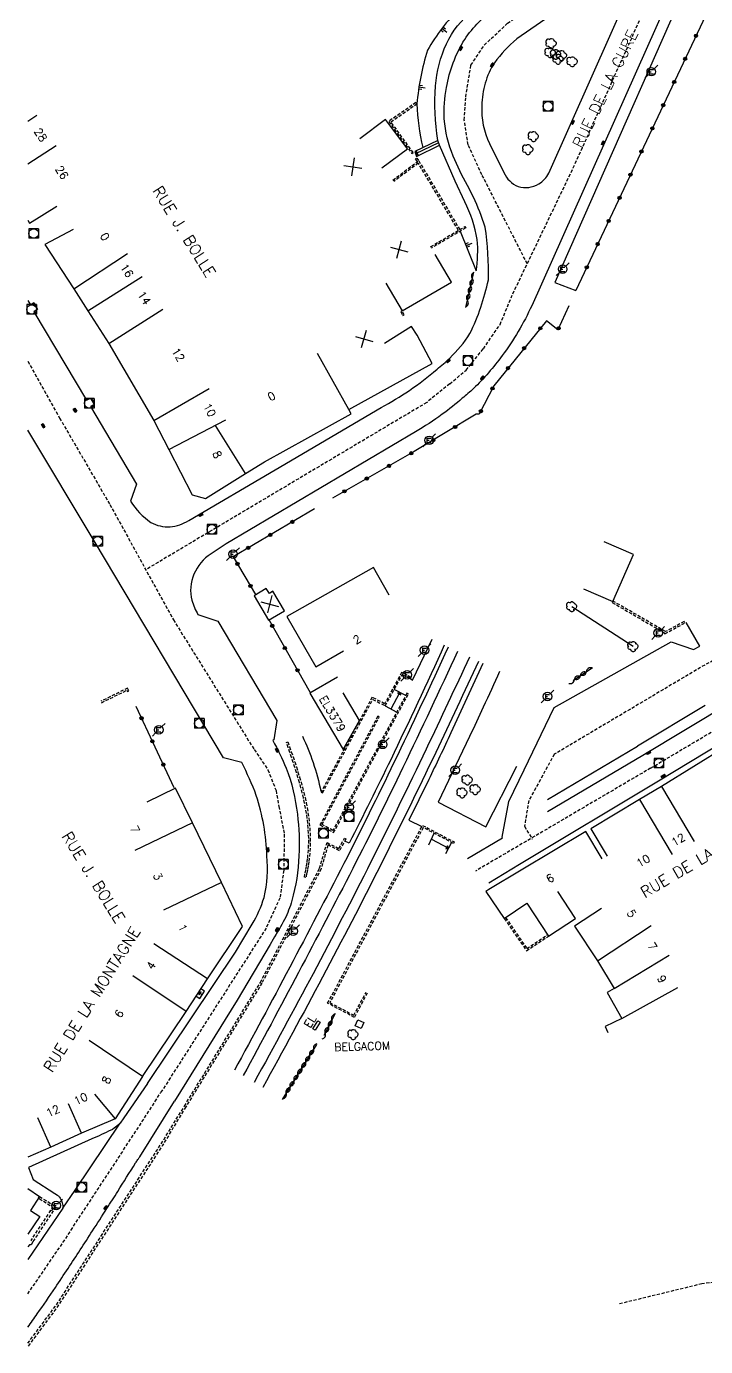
# Model space of a CAD drawing. Header units: millimetres. Extents: x 163000 to 164000, y 123999 to 125000.
# Drawn here: x 162999.8 to 163105.8, y 124165.3 to 124371.5 of the extents above; entities that cross this region are included whole.
import ezdxf
from ezdxf.enums import TextEntityAlignment as Align

# ---------------------------------------------------------------- set-up
doc = ezdxf.new("R2010")
doc.units = ezdxf.units.MM
doc.linetypes.add('DASHED', pattern=[0.75, 0.5, -0.25])
doc.layers.get('0').update_dxf_attribs({"linetype": 'CONTINUOUS'})
for name, color, linetype in [('W0001', 6, 'DASHED'), ('W0008', 7, 'CONTINUOUS'), ('W0017', 7, 'CONTINUOUS'), ('W0100', 7, 'CONTINUOUS'), ('W0112', 1, 'DASHED'), ('W0211', 2, 'CONTINUOUS'), ('W0300', 7, 'CONTINUOUS'), ('W0302', 3, 'CONTINUOUS'), ('W0310', 3, 'CONTINUOUS'), ('W0322', 7, 'CONTINUOUS'), ('W0334', 7, 'CONTINUOUS'), ('W0400', 7, 'CONTINUOUS'), ('W0420', 7, 'CONTINUOUS'), ('W0471', 7, 'CONTINUOUS'), ('W0700', 7, 'CONTINUOUS'), ('W0984', 7, 'CONTINUOUS'), ('W0989', 7, 'CONTINUOUS'), ('W0991', 7, 'CONTINUOUS'), ('W1102', 7, 'CONTINUOUS')]:
    doc.layers.add(name, color=color, linetype=linetype)
doc.styles.get("Standard").update_dxf_attribs({"font": 'romans.shx', "width": 0.85})

# ---------------------------------------------------------------- blocks, each defined once
blk = doc.blocks.new('t211o')
at = {"color": 0, "linetype": 'Continuous'}
for p, q in [((-0.29, 0.5), (-0.29, 0)), ((0, 1), (0, 0)), ((0.29, 0.5), (0.29, 0))]:
    blk.add_line(p, q, dxfattribs=at)
blk = doc.blocks.new('t322o')
at = {"color": 0, "linetype": 'Continuous'}
for radius in [0.25, 0.15]:
    blk.add_circle((0, 0), radius, dxfattribs=at)
blk = doc.blocks.new('t991o')
at = {"color": 0, "linetype": 'Continuous'}
for p, q in [((-1, 1), (1, -1)), ((-1, -1), (1, 1))]:
    blk.add_line(p, q, dxfattribs=at)
blk = doc.blocks.new('T400')
for p, q in [((-0.15, 0.3), (0.15, 0.3)), ((-0.15, -0.25), (-0.15, 0.3)), ((-0.15, 0.15), (0.15, 0.15)), ((-0.15, 0), (0.15, 0)), ((0.15, 0.3), (0.15, -0.25)), ((-0.15, -0.15), (0.15, -0.15)), ((-0.15, -0.25), (-0.15, -0.3)), ((-0.15, -0.3), (0.15, -0.3)), ((0.15, -0.3), (0.15, -0.25))]:
    blk.add_line(p, q)
blk = doc.blocks.new('T471')
for p, q in [((-0.333334, 0.333334), (-0.333334, -0.333334)), ((-0.333334, 0.333334), (0.333334, 0.333334)), ((-0.333334, 0), (0, 0)), ((0.500001, 0.500001), (1.000002, 1.000002)), ((-0.500001, -0.500001), (-1.000002, -1.000002)), ((-0.333334, -0.333334), (0.333334, -0.333334))]:
    blk.add_line(p, q)
blk.add_ellipse((0, 0), major_axis=(0.471405, 0.471405), ratio=1, start_param=5.4977871438, end_param=11.780972451)
blk = doc.blocks.new('T300')
for p, q in [((-0.8, 0.51), (-0.86, 0.34)), ((-0.86, 0.34), (-0.86, 0.17)), ((-0.86, 0.17), (-0.74, 0.06)), ((-0.69, 0.63), (-0.8, 0.51)), ((-0.8, -0.06), (-0.74, 0.06)), ((-0.74, 0.06), (-0.69, 0.11)), ((-0.57, 0.69), (-0.69, 0.63)), ((-0.46, 0.69), (-0.57, 0.69)), ((-0.29, 0.63), (-0.46, 0.69)), ((-0.29, 0.63), (-0.17, 0.74)), ((-0.23, 0.57), (-0.29, 0.63)), ((-0.17, 0.74), (-0.06, 0.8)), ((-0.06, 0.8), (0.06, 0.8)), ((0.06, 0.8), (0.23, 0.74)), ((0.23, 0.74), (0.34, 0.63)), ((0.34, 0.63), (0.4, 0.51)), ((0.46, 0.46), (0.34, 0.46)), ((0.4, 0.51), (0.4, 0.46)), ((0.57, 0.4), (0.46, 0.46)), ((0.57, 0.4), (0.69, 0.29)), ((0.69, 0.29), (0.74, 0.17)), ((0.74, 0.06), (0.69, -0.17)), ((0.74, 0.17), (0.74, 0.06)), ((-0.8, -0.17), (-0.8, -0.06)), ((-0.8, -0.23), (-0.8, -0.17)), ((-0.74, -0.34), (-0.8, -0.23)), ((-0.69, -0.4), (-0.74, -0.34)), ((-0.51, -0.46), (-0.69, -0.4)), ((-0.4, -0.46), (-0.51, -0.46)), ((-0.4, -0.46), (-0.34, -0.46)), ((-0.34, -0.46), (-0.34, -0.4)), ((-0.34, -0.51), (-0.34, -0.46)), ((-0.29, -0.63), (-0.34, -0.51)), ((-0.17, -0.74), (-0.29, -0.63)), ((-0.06, -0.8), (-0.17, -0.74)), ((0.06, -0.8), (-0.06, -0.8)), ((0.17, -0.74), (0.06, -0.8)), ((0.23, -0.69), (0.17, -0.74)), ((0.29, -0.46), (0.23, -0.46)), ((0.29, -0.63), (0.23, -0.69)), ((0.46, -0.4), (0.29, -0.46)), ((0.34, -0.51), (0.29, -0.63)), ((0.34, -0.51), (0.34, -0.46)), ((0.57, -0.34), (0.46, -0.4)), ((0.63, -0.29), (0.57, -0.34)), ((0.69, -0.17), (0.63, -0.29))]:
    blk.add_line(p, q)
blk = doc.blocks.new('T420')
for p, q in [((0.75, 0.75), (-0.75, 0.75)), ((-0.75, 0.75), (-0.75, -0.75)), ((0.75, 0.75), (0.75, -0.75)), ((0.75, -0.75), (-0.75, -0.75))]:
    blk.add_line(p, q)
blk.add_ellipse((0, 0), major_axis=(-0.53, 0.53), ratio=1, start_param=3.926991, end_param=10.210176)
blk = doc.blocks.new('t310o')
at = {"color": 0, "linetype": 'Continuous'}
for centre, start, end in [((-0.5, 0.38), 216.8699, 323.1304), ((0.5, -0.37), 36.8699, 143.1303)]:
    blk.add_arc(centre, 0.625, start, end, dxfattribs=at)
blk = doc.blocks.new('t112o')
at = {"color": 0, "linetype": 'Continuous'}
for p, q in [((-0.5, 0.5), (0.5, 0.5)), ((-0.5, -0.5), (-0.5, 0.5)), ((0.5, 0.5), (0.5, -0.5)), ((0.5, -0.5), (-0.5, -0.5))]:
    blk.add_line(p, q, dxfattribs=at)

msp = doc.modelspace()

# ---------------------------------------------------------------- linework, layer by layer
at = {"layer": 'W0001'}
msp.add_line((163061.03, 124350.49), (163061.03, 124350.49), dxfattribs=at)
for points in [[(163065.86, 124315.66), (163068.45, 124317.79), (163071.12, 124321.13), (163073.72, 124324.91), (163075.72, 124329.73), (163085.15, 124349.38), (163098.88, 124379.93), (163104.89, 124393.36), (163108.16, 124402.48), (163110.31, 124409.97), (163114.02, 124427.47), (163115.13, 124431.25), (163116.77, 124434.22), (163118.84, 124436.66), (163121.58, 124439.88)], [(163077.96, 124334.4), (163070.89, 124348.32), (163068.74, 124352.99), (163068.14, 124356.85), (163068.37, 124360.48), (163069.18, 124365.45), (163071.26, 124368.56), (163074.9, 124371.98), (163086.33, 124380.43), (163098.28, 124388.36), (163104.61, 124392.72)], [(163097.23, 124255.62), (163116.29, 124266.96), (163128.81, 124274.67), (163143.38, 124283.24), (163150.65, 124290.26), (163158.13, 124299.31), (163167.66, 124312.53), (163178.13, 124326.14), (163187.4, 124335.9), (163201.81, 124351.64), (163211.78, 124363.23)], [(163000, 124319.17), (163004.97, 124310.31), (163012.82, 124296.79), (163022.72, 124278.8), (163035.35, 124258.51), (163037.48, 124255.36), (163038.76, 124252.12), (163039.19, 124249.65), (163040.04, 124245.3), (163039.95, 124239.67), (163039.36, 124235.33), (163037.22, 124230.64), (163020.79, 124204.98)], [(163065.86, 124315.66), (163062.27, 124312.73), (163018.42, 124286.62)], [(163114.32, 124265.78), (163111.4, 124271.08), (163109.67, 124273.78), (163105.67, 124271.73), (163082.19, 124257.78), (163078.19, 124250.54), (163077.54, 124246.54), (163078.74, 124244.54)], [(163097.23, 124255.62), (163069.88, 124239.53)], [(163119.05, 124176.84), (163105.22, 124175.06), (163092.17, 124171.89)]]:
    msp.add_lwpolyline(points, dxfattribs=at)
at = {"layer": 'W0001', "flags": 128}
msp.add_lwpolyline([(163000, 124173.49), (163005.51, 124181.55), (163017.23, 124199.45), (163020.79, 124204.98)], dxfattribs=at)
at = {"layer": 'W0008', "flags": 128}
for points in [[(163106.23, 124389.62), (163078.67, 124327.86, -0.0542), (163074.05, 124320.06, -0.0429), (163069.58, 124314.92, -0.01454), (163067.83, 124313.39)], [(163096.02, 124257.67), (163109.6, 124265.8), (163115.47, 124269.26), (163121.54, 124272.83), (163131.36, 124278.67, 0.0175), (163137.45, 124282.51, 0.023), (163143.27, 124287.07, 0.0254), (163148.1, 124291.49, 0.0194), (163152.07, 124296.06), (163163.27, 124310.55), (163182.15, 124335.07, -0.0138), (163185.58, 124339.27, -0.0072), (163188.02, 124342.01), (163198.05, 124352.97, 0.1215), (163200.96, 124358.32, 0.1297), (163200.93, 124364.37, 0.0747), (163197.14, 124370.36), (163181.85, 124383.33)], [(163063.88, 124317.93, 0.02398), (163065.87, 124319.67, 0.0576), (163069.02, 124323.5, 0.0597), (163071.9, 124331.88, 0.0456), (163071.4, 124340.14, 0.0369), (163069.56, 124344.82), (163068.62, 124346.66, -0.0276), (163066.4, 124351.23, -0.0785), (163065.02, 124357.03, -0.0619), (163065.36, 124361.92, -0.0988), (163068.2, 124369.44, -0.0921), (163073.09, 124374.45)], [(163000, 124328.65), (163000.4, 124327.97), (163000.93, 124328.34), (163001.53, 124327.33), (163000.94, 124326.92), (163009.18, 124313.1), (163009.78, 124313.41), (163010.38, 124312.44), (163009.78, 124312.12), (163016.99, 124299.98), (163016.02, 124297.35, 0.1074), (163019.23, 124294.01, 0.1429), (163022.2, 124293.31, 0.1163), (163025.12, 124294.29), (163038.63, 124302.21), (163055.18, 124311.94, 0.0163), (163059.58, 124314.62, 0.021918), (163063.88, 124317.93)], [(163067.83, 124313.39, -0.013827), (163064.7, 124310.89, -0.0255), (163060.5, 124308.14), (163030.97, 124290.65), (163028.6, 124289.09, 0.1465), (163025.94, 124285.92, 0.1642), (163025.6, 124281.84, 0.0559), (163026.57, 124279.62), (163029.69, 124278.58), (163038.89, 124263.04), (163038.39, 124260.03), (163038.24, 124259.93, -0.0266), (163040.32, 124255.64, -0.0643), (163042.08, 124248.42, -0.0418), (163042.33, 124241.94, -0.0607), (163041.22, 124234.93, -0.042), (163040.09, 124231.98, -0.0282), (163038.29, 124228.92), (163037.84, 124228.06), (163032.69, 124219.4), (163022.91, 124203.62)], [(163018.67, 124206.35), (163032.43, 124226.87), (163035.02, 124231.25, 0.0672), (163036.88, 124235.43, 0.0795), (163037.33, 124241.91, 0.0709), (163035.67, 124251.35, 0.0296), (163033.39, 124256.5), (163030.57, 124257.25), (163010.5, 124290.85), (163000, 124308.42)], [(163119.28, 124214.11), (163122.41, 124215.31), (163149.4, 124226.63), (163160.9, 124231.53, 0.0284), (163163.63, 124232.89, 0.0226), (163165.34, 124233.95), (163174.85, 124240.55, 0.204), (163175.98, 124242.34, 0.1299), (163175.48, 124244.34), (163162.91, 124265.04, -0.0043), (163161.81, 124266.75, 0.012), (163160.72, 124268.43), (163152.27, 124280.5), (163145.17, 124281.62), (163144.63, 124281.4), (163115.94, 124264.15), (163098.45, 124253.58)], [(163018.67, 124206.35), (163015, 124200.97), (163014.44, 124200.18, -0.068327), (163014.21, 124199.93, -0.01852), (163013.21, 124199.19, -0.041752), (163012.97, 124199.06, -0.003513), (163010.01, 124197.7), (163000.09, 124193.24), (163000.86, 124191.38), (163004.21, 124189.16), (163004.65, 124188.9, -0.113278), (163004.96, 124188.59, -0.061927), (163005.32, 124187.88, -0.049561), (163005.5, 124187.12, -0.18484), (163005.45, 124186.91), (163000, 124178.88)], [(163000, 124168.31, 0.012935), (163001.48, 124170.36, 0.002385), (163004.3, 124174.49, 0.003328), (163006.28, 124177.48, 0.000876), (163010.09, 124183.32, 0.001459), (163012.35, 124186.83, 0.0034), (163014.04, 124189.5, -0.002044), (163016.83, 124193.95, -0.016074), (163017.18, 124194.47, 0.019108), (163017.48, 124194.91), (163022.91, 124203.62)]]:
    msp.add_lwpolyline(points, format="xyb", dxfattribs=at)
msp.add_lwpolyline([(163076.33, 124369.52, 0.061), (163072.86, 124365.8, 0.0758), (163071.41, 124362.63, 0.0627), (163070.87, 124359.12, 0.1231), (163072.07, 124353.17), (163074.32, 124348.65, 0.1854), (163076.54, 124346.47, 0.2159), (163079.76, 124346.88, 0.1579), (163081.34, 124348.57), (163094.45, 124378.09, 0.2283), (163094.39, 124379.84, 0.2165), (163093.31, 124380.67, 0.1213), (163092.11, 124380.49)], format="xyb", close=True, dxfattribs=at)
for points in [[(163077.51, 124255.35), (163082.17, 124265.07), (163100.42, 124275.34), (163103.94, 124274.15), (163104.9, 124274.7), (163102.79, 124278.36)], [(163081.14, 124248.85), (163096.02, 124257.67)], [(163068.63, 124241.53), (163074.12, 124244.72), (163074.03, 124244.83), (163075.07, 124250.39), (163077.51, 124255.35)], [(163098.45, 124253.58), (163076.75, 124240.56), (163071.97, 124237.67)], [(163005.45, 124186.91), (163007.37, 124189.72), (163014.44, 124200.18)]]:
    msp.add_lwpolyline(points, dxfattribs=at)
at = {"layer": 'W0017', "flags": 128}
msp.add_lwpolyline([(163000.8, 124181.65), (163000.51, 124181.16), (163000.24, 124181.17), (163000, 124180.82)], dxfattribs=at)
at = {"layer": 'W0100', "flags": 128}
for points in [[(163055.25, 124349.37), (163059.25, 124352.36), (163055.84, 124356.94), (163051.83, 124353.94)], [(163000, 124341.2), (163000.29, 124340.75), (163004.51, 124343.43)], [(163086.76, 124283.65), (163091.34, 124281.65), (163094.55, 124288.99), (163089.96, 124290.99)], [(163056.42, 124282.62), (163053.95, 124286.97), (163040.45, 124279.31), (163044.95, 124271.47), (163049.29, 124273.96)], [(163048.35, 124269.85), (163044.04, 124267.31), (163049.24, 124258.52), (163051.78, 124263.07), (163049.24, 124267.38)], [(163058.99, 124266.96), (163057.2, 124267.91)], [(163055.81, 124265.36), (163057.59, 124264.38)], [(163111.65, 124254.75), (163109.04, 124259.02), (163098.92, 124252.77)], [(163017.89, 124207.46), (163024.7, 124217.58), (163028.04, 124222.7), (163033.5, 124230.89), (163030.22, 124237.76), (163025.7, 124247.09), (163023.06, 124252.49), (163018.57, 124250.3)], [(163098.92, 124252.77), (163095.49, 124250.74), (163087.88, 124246.15), (163090.46, 124241.87)], [(163089.67, 124241.43), (163087.1, 124245.72), (163071.95, 124236.64), (163071.52, 124236.33), (163074.39, 124232.12), (163077.91, 124234.52), (163081.27, 124229.39), (163085.48, 124232.14), (163082.75, 124236.33)], [(163062.59, 124243.65), (163063.44, 124245.44)], [(163066.13, 124244.03), (163065.19, 124242.23)], [(163089.55, 124233.7), (163085.37, 124230.96), (163088.92, 124225.54), (163091.55, 124221.21), (163090.44, 124220.56), (163092.72, 124216.49), (163090.15, 124215.25), (163090.53, 124214.34)], [(163026.29, 124220.01), (163026.84, 124219.65), (163027.58, 124220.78), (163027.03, 124221.14)], [(163017.89, 124207.46), (163013.63, 124200.85), (163008.38, 124198.61), (163003.61, 124196.43), (163000, 124194.85)], [(163000, 124189.96), (163001.84, 124188.71), (163000.4, 124186.54), (163001.9, 124185.59), (163000, 124182.82)]]:
    msp.add_lwpolyline(points, dxfattribs=at)
at = {"layer": 'W0100'}
for points in [[(163060.68, 124351.18), (163064.28, 124352.93), (163064, 124353.69), (163060.4, 124351.94)], [(163044.85, 124214.7), (163044.5, 124214.91), (163045.29, 124216.15), (163045.64, 124215.94)]]:
    msp.add_lwpolyline(points, close=True, dxfattribs=at)
for points in [[(163064.14, 124353.31), (163060.54, 124351.56), (163060.92, 124351.43), (163060.67, 124351.94), (163060.54, 124351.56)], [(163007.06, 124339.78), (163002.65, 124337.43), (163007.2, 124330.51), (163009.38, 124327.07), (163012.64, 124321.95), (163019.68, 124309.9), (163022.02, 124305.39), (163025.66, 124298.32), (163027.73, 124297.74), (163033.99, 124301.64), (163036.93, 124303.48), (163050.47, 124310.99), (163050.11, 124311.65), (163063.1, 124318.82), (163060.77, 124323.25)], [(163055.9, 124331.37), (163058.43, 124327.05), (163066.12, 124331.56), (163063.59, 124335.87)], [(163060.77, 124323.25), (163059.92, 124324.62), (163055.68, 124321.97)], [(163056.7, 124264.87), (163058.09, 124267.44), (163057.71, 124267.32), (163058.21, 124267.06), (163058.09, 124267.44)], [(163063.01, 124244.55), (163065.65, 124243.12), (163065.54, 124243.5), (163065.27, 124243), (163065.65, 124243.12)], [(163027.21, 124220.22), (163026.66, 124220.58), (163026.74, 124220.19), (163027.05, 124220.66), (163026.66, 124220.58)]]:
    msp.add_lwpolyline(points, dxfattribs=at)
at = {"layer": 'W0100', "flags": 128}
msp.add_lwpolyline([(163038.26, 124283.24), (163037.71, 124282.91), (163037.21, 124283.68), (163035.32, 124282.55), (163037.59, 124278.73), (163040.06, 124280.2)], close=True, dxfattribs=at)
at = {"layer": 'W0112'}
for p, q in [((163060.83, 124350.34), (163060.81, 124350.37)), ((163049.25, 124258.5), (163049.34, 124258.34)), ((163049.47, 124258.62), (163049.56, 124258.47))]:
    msp.add_line(p, q, dxfattribs=at)
for points in [[(163060.17, 124351.77), (163056.69, 124356.58), (163060.73, 124359.39), (163060.59, 124359.59), (163056.34, 124356.64), (163059.97, 124351.62)], [(163058.77, 124326.43), (163058.43, 124327.05), (163058.21, 124326.94), (163058.55, 124326.31)], [(163046.01, 124251.78), (163053.86, 124266.36), (163055.81, 124265.36), (163058.46, 124270.24), (163059.72, 124269.57), (163059.84, 124269.79), (163058.36, 124270.58), (163055.71, 124265.69), (163053.76, 124266.7), (163045.79, 124251.9)], [(163059.19, 124267.33), (163047.64, 124245.89), (163045.94, 124246.84), (163054.86, 124263.6), (163054.64, 124263.72), (163045.61, 124246.74), (163047.74, 124245.55), (163059.41, 124267.22)], [(163043.17, 124238.59), (163043.29, 124239.19), (163043.4, 124239.78), (163043.51, 124240.37), (163043.61, 124240.97), (163043.69, 124241.57), (163043.77, 124242.34), (163043.83, 124243.12), (163043.85, 124243.9), (163043.85, 124244.68), (163043.82, 124245.46), (163043.77, 124246.25), (163043.7, 124247.03), (163043.61, 124247.81), (163043.5, 124248.58), (163043.36, 124249.35), (163043.21, 124250.16), (163043.03, 124250.97), (163042.84, 124251.77), (163042.63, 124252.57), (163042.42, 124253.36), (163042.18, 124254.15), (163041.94, 124254.94), (163041.69, 124255.73), (163041.44, 124256.51), (163041.17, 124257.29), (163040.91, 124258.07), (163040.64, 124258.85), (163040.36, 124259.63), (163040.6, 124259.71), (163040.87, 124258.93), (163041.14, 124258.15), (163041.41, 124257.37), (163041.67, 124256.59), (163041.93, 124255.8), (163042.18, 124255.01), (163042.42, 124254.22), (163042.66, 124253.43), (163042.88, 124252.63), (163043.08, 124251.83), (163043.28, 124251.02), (163043.45, 124250.21), (163043.61, 124249.4), (163043.74, 124248.62), (163043.86, 124247.84), (163043.95, 124247.05), (163044.02, 124246.26), (163044.07, 124245.47), (163044.1, 124244.68), (163044.1, 124243.89), (163044.08, 124243.1), (163044.02, 124242.32), (163043.94, 124241.53), (163043.86, 124240.93), (163043.76, 124240.33), (163043.65, 124239.73), (163043.53, 124239.14), (163043.41, 124238.54)]]:
    msp.add_lwpolyline(points, close=True, dxfattribs=at)
for points in [[(163056.98, 124347.47), (163060.81, 124350.36), (163060.52, 124350.79), (163060.73, 124350.93), (163061.02, 124350.5), (163067.44, 124339.74), (163068.24, 124340.21), (163068.36, 124340), (163063.01, 124336.86)], [(163062.89, 124337.08), (163067.22, 124339.62), (163060.96, 124350.12), (163057.13, 124347.27)], [(163091.34, 124281.65), (163091.25, 124281.49), (163099.36, 124276.77), (163099.46, 124276.62), (163102.58, 124278.3), (163102.46, 124278.52), (163099.55, 124276.95), (163099.54, 124276.96), (163091.37, 124281.71)], [(163011.53, 124265.84), (163015.46, 124267.79), (163015.56, 124267.6), (163015.78, 124267.71), (163015.57, 124268.13), (163011.42, 124266.06)], [(163052.98, 124220.47), (163050.99, 124216.69), (163046.81, 124218.9), (163061.62, 124246.68), (163066.56, 124244.09), (163066.44, 124243.87), (163061.73, 124246.34), (163047.15, 124219), (163050.88, 124217.02), (163052.81, 124220.57)], [(163024.45, 124202.83), (163036.32, 124222.16), (163045.54, 124239.97), (163046.62, 124243.67), (163046.73, 124244), (163048.56, 124243.05), (163049.43, 124244.68), (163049.65, 124244.56), (163048.66, 124242.71), (163046.87, 124243.64), (163046.85, 124243.6), (163045.78, 124239.88), (163036.54, 124222.03), (163024.66, 124202.7)], [(163074.39, 124232.12), (163077.85, 124227.09), (163081.27, 124229.39)], [(163074.59, 124232.26), (163077.92, 124227.44), (163081.13, 124229.6)]]:
    msp.add_lwpolyline(points, dxfattribs=at)
at = {"layer": 'W0112', "flags": 128}
for points in [[(163000, 124165.77), (163004.39, 124171.68), (163020.72, 124196.78), (163024.45, 124202.83)], [(163024.66, 124202.7), (163020.98, 124196.62), (163004.64, 124171.5), (163000, 124165.26)]]:
    msp.add_lwpolyline(points, dxfattribs=at)
msp.add_lwpolyline([(163001.84, 124188.71), (163004.37, 124187.1), (163000.8, 124181.65), (163000.5, 124181.84), (163003.88, 124186.99), (163001.65, 124188.41)], close=True, dxfattribs=at)
at = {"layer": 'W0211', "flags": 128}
msp.add_lwpolyline([(163122.23, 124423.77), (163121.06, 124422.97), (163113.71, 124405.66), (163108.15, 124390.04), (163082.25, 124331.48), (163085.55, 124330.24)], dxfattribs=at)
at = {"layer": 'W0211'}
msp.add_lwpolyline([(163077.89, 124381.96), (163067.4, 124374.36, 0.0604), (163062.38, 124367.76, 0.0511), (163060.74, 124359.39, 0.046976), (163061.67, 124352.56)], format="xyb", dxfattribs=at)
at = {"layer": 'W0211', "flags": 128}
for points in [[(163064, 124353.69, -0.053263), (163063.63, 124362.2, -0.0846), (163065.36, 124368.76, -0.1364), (163069.45, 124373.79), (163079.02, 124380.21), (163078.81, 124380.89)], [(163070, 124333.28, 0.0573), (163070.17, 124338.19, 0.0728), (163068.2, 124344.1), (163066.73, 124347.31), (163064.28, 124352.93)]]:
    msp.add_lwpolyline(points, format="xyb", dxfattribs=at)
at = {"layer": 'W0211'}
msp.add_lwpolyline([(163067.48, 124339.48), (163070, 124333.28)], dxfattribs=at)
at = {"layer": 'W0302', "flags": 128}
msp.add_lwpolyline([(163094.5, 124274.6), (163084.93, 124280.83)], dxfattribs=at)
at = {"layer": 'W0310', "flags": 128}
for points in [[(163068.39, 124327.57), (163069.64, 124333.09)], [(163085.13, 124269.3), (163088.17, 124271.36)], [(163047.99, 124217.3), (163046.21, 124213.85)], [(163045.08, 124212.45), (163039.71, 124203.86)]]:
    msp.add_lwpolyline(points, dxfattribs=at)
at = {"layer": 'W0322', "flags": 128}
for points in [[(163129.23, 124422.83), (163085.55, 124330.24)], [(163084.48, 124327.86), (163082.76, 124324.11), (163080.96, 124325.49), (163072.74, 124315.35), (163070.48, 124310.9)], [(163070.48, 124310.9), (163070.01, 124310.9), (163060.34, 124305.07), (163047.59, 124297.81)], [(163044.75, 124296.13), (163032.08, 124288.65), (163035.53, 124282.74)], [(163037.66, 124278.74), (163044.07, 124267.42)], [(163022.84, 124252.55), (163016.91, 124265.23)]]:
    msp.add_lwpolyline(points, dxfattribs=at)
at = {"layer": 'W0334', "flags": 128}
for points in [[(163065.02, 124274.84, -0.005186), (163056.65, 124256.94, -0.0038), (163050.19, 124243.91), (163049.48, 124244.23)], [(163071.05, 124271.95, -0.001182), (163066.05, 124261.14, -0.005), (163062.58, 124253.83), (163059.48, 124247.51), (163061.53, 124246.48)], [(163073.66, 124270.7, 0.0003), (163071.1, 124265.15, -0.0042), (163068.96, 124260.55), (163064.05, 124250.33), (163071.49, 124246.45), (163076.36, 124255.91)], [(163042.89, 124260.6, -0.0222), (163044.55, 124256.5, -0.0235), (163045.76, 124251.98)]]:
    msp.add_lwpolyline(points, format="xyb", dxfattribs=at)
for points in [[(163059.74, 124269.6), (163060.05, 124269.38), (163063.12, 124275.75)], [(163105.76, 124265.38), (163095.19, 124259.06)], [(163081.13, 124250.72), (163095.19, 124259.06)]]:
    msp.add_lwpolyline(points, dxfattribs=at)
at = {"layer": 'W0700', "flags": 128}
for points in [[(163065.64, 124274.54, -0.003596), (163057.16, 124256.48, -0.0059), (163049.33, 124240.7, -0.005626), (163032.27, 124208.44)], [(163067.08, 124273.85, -0.00361), (163058.56, 124255.73, -0.0059), (163050.73, 124239.94, -0.00564), (163033.63, 124207.6)], [(163068.94, 124272.96, -0.002101), (163062.2, 124258.61, -0.011), (163044.53, 124223.51, -0.00285), (163035.35, 124206.54)], [(163070.36, 124272.28, -0.00208), (163063.69, 124258.07, -0.011), (163046.02, 124222.98, -0.002898), (163036.68, 124205.72)]]:
    msp.add_lwpolyline(points, format="xyb", dxfattribs=at)
at = {"layer": 'W1102'}
for p, q in [((163000, 124356.71), (163001.39, 124357.64)), ((163000, 124350.03), (163004.44, 124352.87)), ((163007.2, 124330.51), (163015.56, 124336.01)), ((163009.38, 124327.07), (163017.83, 124332.43)), ((163012.64, 124321.95), (163021.08, 124327.31)), ((163050.11, 124311.65), (163045.25, 124320.4)), ((163019.68, 124309.9), (163028.32, 124314.94)), ((163022.02, 124305.39), (163030.9, 124310.01)), ((163033.99, 124301.64), (163029.29, 124309.17)), ((163098.92, 124252.77), (163104.02, 124244.17)), ((163095.49, 124250.74), (163100.59, 124242.13)), ((163025.7, 124247.09), (163016.7, 124242.73)), ((163030.22, 124237.76), (163021.2, 124233.44)), ((163088.92, 124225.54), (163097.29, 124231.02)), ((163028.04, 124222.7), (163019.66, 124228.16)), ((163091.55, 124221.21), (163100.1, 124226.4)), ((163024.7, 124217.58), (163016.41, 124223.16)), ((163092.72, 124216.49), (163101.45, 124221.36)), ((163017.89, 124207.46), (163009.6, 124213.05))]:
    msp.add_line(p, q, dxfattribs=at)
at = {"layer": 'W1102', "flags": 128}
for points in [[(163010.41, 124204.67), (163013.63, 124200.85)], [(163008.38, 124198.61), (163006.36, 124203.19)], [(163003.61, 124196.43), (163001.57, 124201)]]:
    msp.add_lwpolyline(points, dxfattribs=at)

# ---------------------------------------------------------------- block references
at = {"layer": 'W0112', "rotation": 337.2570382880858}
msp.add_blockref('t112o', (163051.78, 124215.63), dxfattribs=at)
at = {"layer": 'W0211'}
for p, rotation in [((163064.64, 124371.14), 232.8975866593635), ((163061.06, 124361.98), 261.1649165398461), ((163068.4, 124337.22), 292.1674142401088)]:
    msp.add_blockref('t211o', p, dxfattribs=dict(at, rotation=rotation))
at = {"layer": 'W0300'}
for p in [(163081.72, 124368.79), (163081.58, 124367.37), (163082.43, 124367.1), (163083.33, 124366.91), (163082.79, 124366.35), (163085.02, 124365.96), (163078.95, 124354.26), (163078.08, 124352.23), (163084.93, 124280.83), (163094.5, 124274.6), (163068.63, 124253.75), (163067.82, 124251.73), (163069.87, 124252.25), (163050.8, 124213.98)]:
    msp.add_blockref('T300', p, dxfattribs=at)
at = {"layer": 'W0310'}
for p, rotation in [((163069.41, 124332.08), 77.24837966911304), ((163068.9, 124329.82), 77.24837966911304), ((163069.15, 124330.95), 77.24837966911304), ((163068.64, 124328.7), 77.24837966911304), ((163086.26, 124270.06), 34.19075344293726), ((163087.21, 124270.71), 34.19075344293726), ((163085.3, 124269.41), 34.19075344293726), ((163047.46, 124216.27), 242.804116305155), ((163046.4, 124214.22), 242.804116305155), ((163046.93, 124215.24), 242.804116305155), ((163044.61, 124211.7), 237.9920698860948), ((163043.38, 124209.74), 237.9920698860948), ((163043.99, 124210.72), 237.9920698860948), ((163042.16, 124207.78), 237.9920698860948), ((163042.77, 124208.76), 237.9920698860948), ((163040.93, 124205.82), 237.9920698860948), ((163041.55, 124206.8), 237.9920698860948), ((163040.32, 124204.84), 237.9920698860948)]:
    msp.add_blockref('t310o', p, dxfattribs=dict(at, rotation=rotation))
at = {"layer": 'W0322'}
for p, rotation in [((163104.32, 124370.03), 244.7452093464333), ((163102.62, 124366.42), 244.7452093464333), ((163100.91, 124362.8), 244.7452093464333), ((163099.2, 124359.18), 244.7452093464333), ((163097.5, 124355.56), 244.7452093464333), ((163095.79, 124351.95), 244.7452093464333), ((163094.08, 124348.33), 244.7452093464333), ((163092.38, 124344.71), 244.7452093464333), ((163090.67, 124341.09), 244.7452093464333), ((163088.96, 124337.48), 244.7452093464333), ((163087.26, 124333.86), 244.7452093464333), ((163080.01, 124324.32), 230.9550806867662), ((163082.86, 124324.32), 245.3407471455505), ((163077.49, 124321.22), 230.9550806867662), ((163074.97, 124318.11), 230.9550806867662), ((163072.54, 124314.95), 243.1142153717303), ((163070.73, 124311.38), 243.1142153717303), ((163066.73, 124308.92), 211.0682648675687), ((163063.3, 124306.86), 211.0682648675687), ((163059.87, 124304.81), 209.6526047712773), ((163056.39, 124302.83), 209.6526047712773), ((163052.92, 124300.85), 209.6526047712773), ((163049.44, 124298.87), 209.6526047712773), ((163041.3, 124294.09), 210.545168155138), ((163037.86, 124292.06), 210.545168155138), ((163034.41, 124290.03), 210.545168155138), ((163032.73, 124287.53), 300.2825125325351), ((163034.75, 124284.08), 300.2825125325351), ((163038.16, 124277.86), 299.5279452044347), ((163040.13, 124274.38), 299.5279452044347), ((163042.1, 124270.9), 299.5279452044347), ((163017.76, 124263.42), 115.0563484856187), ((163019.45, 124259.8), 115.0563484856187), ((163021.15, 124256.18), 115.0563484856187)]:
    msp.add_blockref('t322o', p, dxfattribs=dict(at, rotation=rotation))
at = {"layer": 'W0400'}
for p, rotation in [((163067.59, 124368.06), 334.5876641402066), ((163072.5, 124365.43), 146.709129924326), ((163085.04, 124356.53), 335.6611479645409), ((163089.83, 124353.25), 156.7248919533317), ((163065.64, 124319.24), 135.2118831337216), ((163070.99, 124316.56), 319.1463803779945), ((163007.38, 124311.54), 31.00462491677009), ((163002.39, 124309.1), 28.95347239342365), ((163027.02, 124295.19), 119.8258364013084), ((163038.92, 124258.43), 27.42536850987275), ((163096.92, 124258.02), 121.205436905663), ((163099.21, 124254.37), 121.4730486349412), ((163037.44, 124242.89), 3.437858572520813), ((163038.95, 124230.4), 327.9747524362843), ((163007.52, 124189.64), 143.7823087361267), ((163012.19, 124186.94), 144.7263223929118)]:
    msp.add_blockref('T400', p, dxfattribs=dict(at, rotation=rotation))
at = {"layer": 'W0420'}
for p in [(163081.21, 124359.01), (163000.91, 124339.14), (163000.61, 124327.27), (163068.69, 124319.27), (163009.59, 124312.61), (163028.73, 124292.92), (163010.91, 124291.06), (163032.87, 124264.72), (163026.76, 124262.61), (163098.51, 124256.4), (163050.15, 124248.04), (163046.15, 124245.45), (163039.89, 124240.59), (163008.39, 124190.13)]:
    msp.add_blockref('T420', p, dxfattribs=at)
at = {"layer": 'W0471'}
for p in [(163097.33, 124364.41), (163083.5, 124333.56), (163062.65, 124306.83), (163032.04, 124289.06), (163098.41, 124276.74), (163061.93, 124274.05), (163059.23, 124270.21), (163081.13, 124266.81), (163020.45, 124261.62), (163055.4, 124259.33), (163066.72, 124255.29), (163050.18, 124249.52), (163041.44, 124230.16), (163004.44, 124187.29)]:
    msp.add_blockref('T471', p, dxfattribs=at)
at = {"layer": 'W0991'}
for p, rotation in [((163050.74, 124349.56), 306.7490261598336), ((163057.98, 124336.64), 30.35001653086418), ((163052.5, 124322.68), 28.88417613819434), ((163037.77, 124281.24), 300.7219420125774)]:
    msp.add_blockref('t991o', p, dxfattribs=dict(at, rotation=rotation))

# ---------------------------------------------------------------- texts
at = {"layer": 'W0984'}
for s, rotation, p in [('EL3379', 300.6107, (163047.57, 124264.12)), ('EL', 57.7365, (163044.06, 124216.05)), ('BELGACOM', 1.5841, (163052.2, 124212.17)), ('8', 65.7673, (163012.28, 124206.91)), ('10', 24.4992, (163008.27, 124203.96)), ('12', 24.4992, (163003.92, 124202.07))]:
    msp.add_text(s, height=1.25, rotation=rotation, dxfattribs=at).set_placement(p, align=Align.MIDDLE)
at = {"layer": 'W0989'}
for s, rotation, p in [('RUE DE LA CURE', 64.0376, (163090.14, 124361.74)), ('RUE J. BOLLE', 301.8967, (163024.41, 124339.44)), ('RUE DE LA STATION', 30.6753, (163105.77, 124241.91)), ('RUE J. BOLLE', 301.8967, (163010.24, 124238.58)), ('RUE DE LA MONTAGNE', 58.0188, (163010, 124219.51))]:
    msp.add_text(s, height=1.75, rotation=rotation, dxfattribs=at).set_placement(p, align=Align.MIDDLE)
at = {"layer": 'W0991'}
for s, rotation, p in [('28', 302.5516, (163002.01, 124354.56)), ('26', 302.4294, (163005.32, 124348.67)), ('0', 303.34, (163012.03, 124338.64)), ('16', 302.3841, (163015.47, 124333.34)), ('14', 302.4448, (163018.18, 124329.07)), ('12', 300.2998, (163023.5, 124320.21)), ('0', 29.5713, (163038.04, 124313.71)), ('10', 297.4649, (163028.39, 124311.57)), ('8', 297.2088, (163029.57, 124304.61)), ('2', 29.5562, (163051.39, 124275.74)), ('7', 295.9753, (163016.74, 124246.07)), ('12', 30.6603, (163101.54, 124244.44)), ('10', 31.0901, (163096.07, 124241.16)), ('3', 295.856, (163020.31, 124238.72)), ('6', 30.944, (163081.53, 124238.41)), ('5', 303.2211, (163094.26, 124232.91)), ('1', 295.5756, (163024.2, 124230.66)), ('7', 301.2294, (163097.5, 124227.78)), ('4', 56.9358, (163019.25, 124224.78)), ('9', 299.1806, (163099, 124222.67)), ('6', 56.0301, (163014.25, 124217.27))]:
    msp.add_text(s, height=1.25, rotation=rotation, dxfattribs=at).set_placement(p, align=Align.MIDDLE)

doc.saveas('drawing.dxf')
